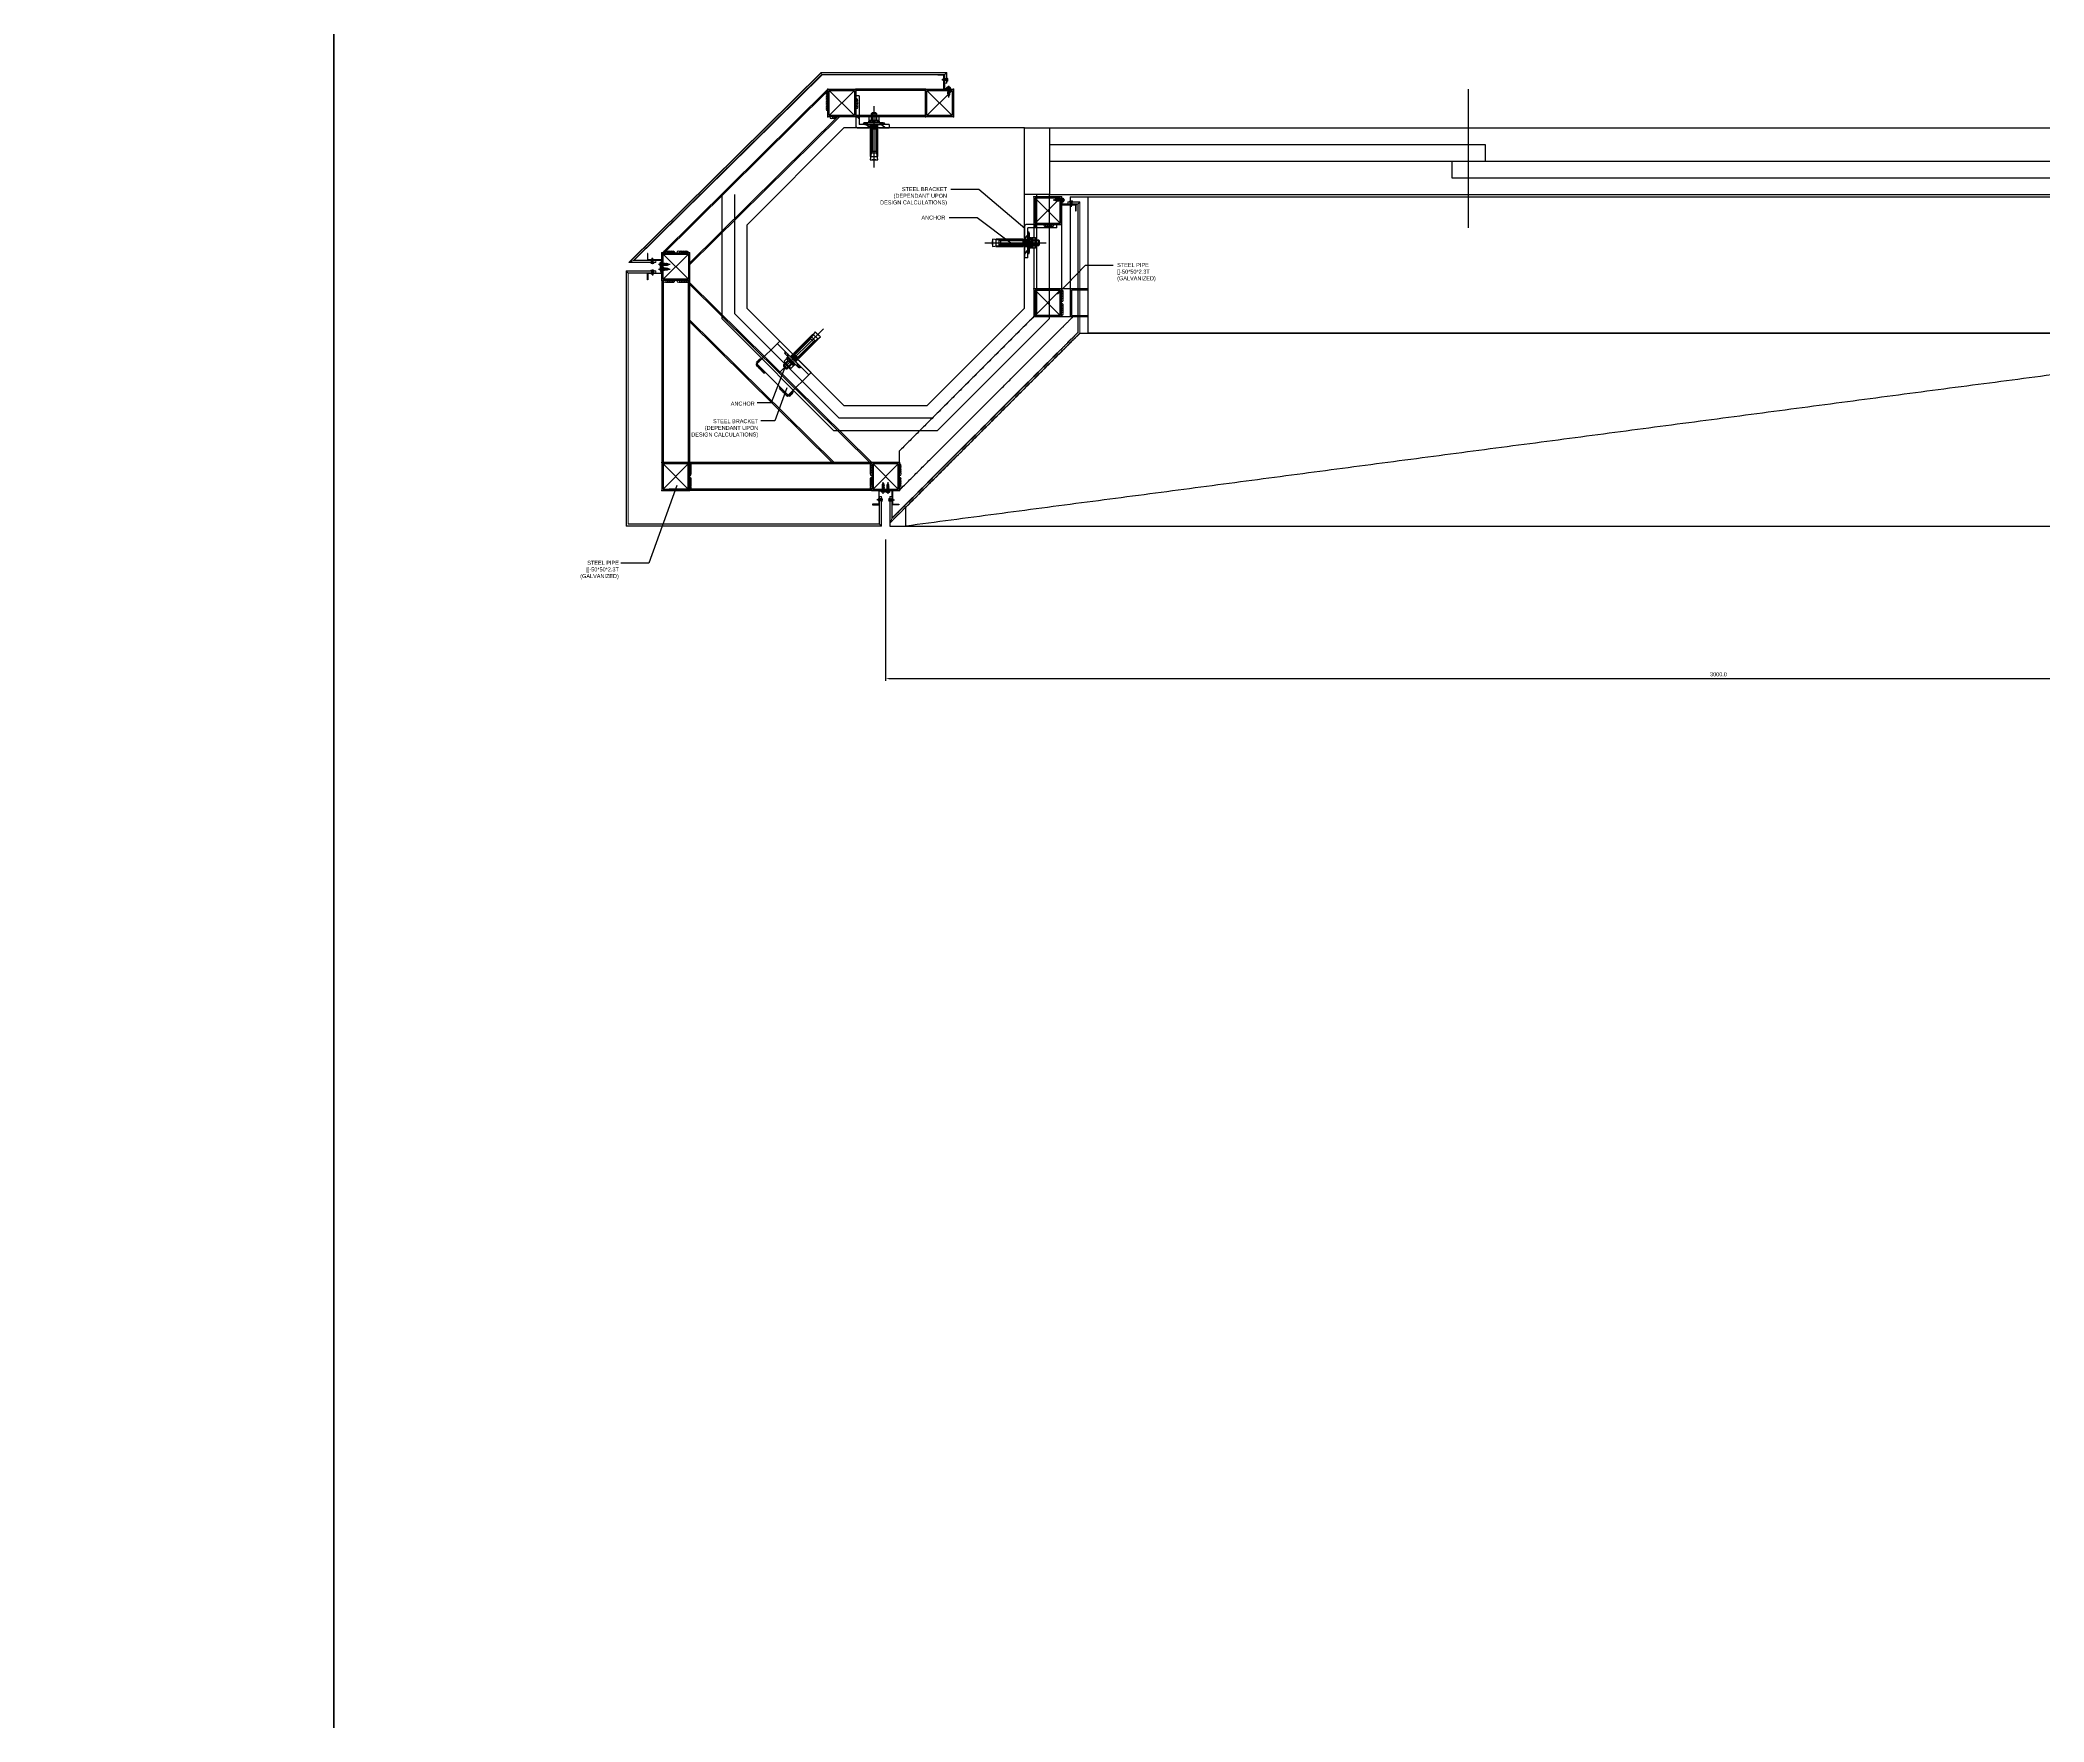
# Model space of a CAD drawing. Header units: millimetres. Extents: x 7297 to 60227, y -7497 to 19324.
# Drawn here: x 31284 to 34893, y 10166 to 13197 of the extents above; entities that cross this region are included whole.
import ezdxf

# ---------------------------------------------------------------- set-up
doc = ezdxf.new("R2010")
doc.units = ezdxf.units.MM
for name, color, linetype in [('Make2D_PANEL', 252, 'Continuous'), ('NS_BRACKET_NUTS', 1, 'Continuous'), ('NS_COL_CYAN', 4, 'Continuous'), ('NS_COL_D-GREY', 8, 'Continuous'), ('NS_COL_GREEN', 3, 'Continuous'), ('NS_COL_L-GREY', 8, 'Continuous'), ('NS_COL_RED', 1, 'Continuous'), ('NS_COL_WHITE', 7, 'Continuous'), ('NS_CON_LINE', 2, 'Continuous'), ('NS_DIM', 1, 'Continuous'), ('NS_FORM', 7, 'Continuous'), ('NS_FRAME', 253, 'Continuous'), ('NS_PIPE_FRAME', 2, 'Continuous'), ('NS_RIVET_SCREW', 1, 'Continuous'), ('NS_TEXT', 2, 'Continuous'), ('NS_WELD', 1, 'Continuous')]:
    doc.layers.add(name, color=color, linetype=linetype)
doc.layers.add('Make2D_PIPE', color=7, linetype='Continuous', true_color=0xbf3f3f)
doc.layers.add('NS_AL_PANEL', color=32, linetype='Continuous', lineweight=9)
doc.styles.add('A1-TEXT', font='')
doc.styles.add('Expo M', font='Expo M.ttf')
doc.styles.get('A1-TEXT').set_extended_font_data('Gulim')
doc.dimstyles.new('N-SPACE', dxfattribs={"dimscale": 4, "dimtxt": 1.8, "dimasz": 1.5, "dimexe": 1, "dimexo": 1, "dimgap": 1, "dimtad": 1, "dimtoh": 1, "dimdec": 1, "dimzin": 1, "dimdsep": 46, "dimtxsty": 'Expo M', "dimcen": 2, "dimclrd": 1, "dimclre": 1, "dimclrt": 2, "dimadec": 1, "dimazin": 0, "dimtfac": 1, "dimtdec": 1, "dimtix": 1, "dimtmove": 1, "dimatfit": 3, "dimfxl": 1, "dimtolj": 1, "dimtzin": 1, "dimarcsym": 0})

# ---------------------------------------------------------------- blocks, each defined once
blk = doc.blocks.new('AW-1')
for p, q in [((800, -60), (800, 190)), ((45, 120), (2455, 120)), ((45, 60), (2455, 60)), ((45, 0), (2455, 0))]:
    blk.add_line(p, q)
for points in [[(0, 0), (0, 120), (45, 120), (45, 0)], [(2455, 120), (2455, 0), (2500, 0), (2500, 120)]]:
    blk.add_lwpolyline(points, close=True)
for points in [[(45, 90), (830, 90), (830, 60)], [(770, 60), (770, 30), (2455, 30)]]:
    blk.add_lwpolyline(points)
blk = doc.blocks.new('A$C1DE33167')
for p, q in [((-22.7, 22.6), (-20.4, 24.9)), ((-22.7, 21.2), (-20.4, 23.5)), ((-20.4, -13.9), (25, 31.5)), ((-20.4, 31.5), (25, -13.9)), ((-12.3, 31.5), (-10, 33.8)), ((-10.9, 31.5), (-8.6, 33.8)), ((15.9, 31.5), (18.2, 33.8)), ((17.3, 31.5), (19.6, 33.8)), ((25, 23.5), (27.3, 25.8)), ((25, 22.1), (27.3, 24.4)), ((-22.7, -8.6), (-20.4, -6.3)), ((-22.7, -10), (-20.4, -7.7)), ((-13.2, -16.2), (-10.9, -13.9)), ((-11.8, -16.2), (-9.5, -13.9)), ((15, -16.2), (17.3, -13.9)), ((16.4, -16.2), (18.7, -13.9)), ((25, -7.7), (27.3, -5.4)), ((25, -9.1), (27.3, -6.8))]:
    blk.add_line(p, q)
blk.add_lwpolyline([(26.3, -16.2), (-21.7, -16.2, -0.414214), (-22.7, -15.2), (-22.7, 32.8, -0.414214), (-21.7, 33.8), (26.3, 33.8, -0.414214), (27.3, 32.8), (27.3, -15.2, -0.414214)], format="xyb", close=True)
blk.add_lwpolyline([(25, -13.9), (-20.4, -13.9), (-20.4, 31.5), (25, 31.5)], close=True)
for p in [(-22.7, 33.8), (27.3, 33.8), (-22.7, -16.2), (27.3, -16.2)]:
    blk.add_point(p)
blk = doc.blocks.new('PH-4X14')
at = {"ltscale": 0.3}
blk.add_line((-4.9, 0), (16, 0), dxfattribs=at)
for p, q in [((0, 3.5), (-1, 3.5)), ((0, -3.5), (0, 3.5)), ((0, 1.5), (1, 1.5)), ((0.9, -0.1), (1.2, 2)), ((0.9, -0.1), (1, 1.5)), ((1.2, 2), (1, 1.5)), ((1, -0.1), (1.3, 1.9)), ((1, -0.1), (1.5, 1.5)), ((1.3, 2), (1.5, 1.5)), ((1.5, 1.5), (2.2, 1.5)), ((1.6, -1.5), (2.2, 1.5)), ((1.8, -2), (2.4, 2)), ((1.9, -2), (2.5, 1.9)), ((2.1, -1.5), (2.7, 1.5)), ((2.4, 2), (2.2, 1.5)), ((2.5, 2), (2.7, 1.5)), ((2.7, 1.5), (3.4, 1.5)), ((2.8, -1.5), (3.4, 1.5)), ((3, -2), (3.7, 2)), ((3.1, -2), (3.8, 1.9)), ((3.3, -1.5), (3.9, 1.5)), ((3.6, 2), (3.4, 1.5)), ((3.7, 2), (3.9, 1.5)), ((3.9, 1.5), (4.7, 1.5)), ((4, -1.5), (4.7, 1.5)), ((4.2, -2), (4.9, 2)), ((4.3, -2), (5, 1.9)), ((4.5, -1.5), (5.2, 1.5)), ((4.9, 2), (4.7, 1.5)), ((5, 2), (5.2, 1.5)), ((5.2, 1.5), (5.9, 1.5)), ((5.3, -1.5), (5.9, 1.5)), ((5.5, -2), (6.1, 2)), ((5.6, -2), (6.2, 1.9)), ((5.8, -1.5), (6.4, 1.5)), ((6.1, 2), (5.9, 1.5)), ((6.2, 2), (6.4, 1.5)), ((6.4, 1.5), (7.1, 1.5)), ((6.5, -1.5), (7.1, 1.5)), ((6.7, -2), (7.4, 2)), ((6.8, -2), (7.5, 1.9)), ((7, -1.5), (7.6, 1.5)), ((7.3, 2), (7.1, 1.5)), ((7.4, 2), (7.6, 1.5)), ((7.6, 1.5), (8.4, 1.5)), ((7.7, -1.5), (8.4, 1.5)), ((7.9, -2), (8.6, 2)), ((8, -2), (8.7, 1.9)), ((8.2, -1.5), (8.9, 1.5)), ((8.6, 2), (8.4, 1.5)), ((8.7, 2), (8.9, 1.5)), ((8.9, 1.5), (9.6, 1.5)), ((9, -1.5), (9.6, 1.5)), ((9.2, -2), (9.8, 2)), ((9.3, -2), (9.9, 1.9)), ((9.5, -1.5), (10.1, 1.5)), ((9.8, 2), (9.6, 1.5)), ((9.9, 2), (10.1, 1.5)), ((10.1, 1.5), (11.3, 1.5)), ((10.2, -1.5), (10.8, 1.5)), ((10.4, -2), (11, 1.5)), ((10.5, -2), (11, 1.3)), ((11, 1.5), (11, 0)), ((11.3, 1.5), (13.6, 0.4)), ((-1, -3.5), (0, -3.5)), ((0, -1.5), (1.6, -1.5)), ((1.8, -2), (1.6, -1.5)), ((1.9, -2), (2.1, -1.5)), ((2.1, -1.5), (2.8, -1.5)), ((3, -2), (2.8, -1.5)), ((3.1, -2), (3.3, -1.5)), ((3.3, -1.5), (4, -1.5)), ((4.2, -2), (4, -1.5)), ((4.3, -2), (4.5, -1.5)), ((4.5, -1.5), (5.3, -1.5)), ((5.5, -2), (5.3, -1.5)), ((5.6, -2), (5.8, -1.5)), ((5.8, -1.5), (6.5, -1.5)), ((6.7, -2), (6.5, -1.5)), ((6.8, -2), (7, -1.5)), ((7, -1.5), (7.7, -1.5)), ((7.9, -2), (7.7, -1.5)), ((8, -2), (8.2, -1.5)), ((8.2, -1.5), (9, -1.5)), ((9.2, -2), (9, -1.5)), ((9.3, -2), (9.5, -1.5)), ((9.5, -1.5), (10.2, -1.5)), ((10.4, -2), (10.2, -1.5)), ((10.5, -2), (10.7, -1.5)), ((10.7, -1.5), (11, 0)), ((10.7, -1.5), (11.3, -1.5)), ((11.3, -1.5), (13.6, -0.4))]:
    blk.add_line(p, q)
blk.add_lwpolyline([(-2.2, 2.5), (-2, 2.3), (-2, 2.1), (-1.9, 1.8), (-2, 1.5), (-2, 1.3), (-2.1, 1), (-2.1, 0.8), (-2.1, 0.7), (-2.1, 0.6), (-2, 0.5), (-1.8, 0.5), (-1.6, 0.5), (-1.4, 0.5), (-1.2, 0.5), (-1, 0.5), (-0.8, 0.5), (-0.7, 0.4), (-0.6, 0.3), (-0.6, 0.1), (-0.5, 0), (-0.6, -0.1), (-0.6, -0.3), (-0.7, -0.4), (-0.8, -0.5), (-1, -0.5), (-1.2, -0.5), (-1.4, -0.5), (-1.6, -0.5), (-1.8, -0.5), (-2, -0.5), (-2.1, -0.6), (-2.1, -0.7), (-2.1, -0.8), (-2.1, -1), (-2, -1.3), (-2, -1.5), (-1.9, -1.8), (-2, -2.1), (-2, -2.3), (-2.2, -2.5)])
for centre, radius, start, end in [((6.8, 0), 9.36, 164.205, 195.795), ((-1, 2.2), 1.3, 90.0233, 164.4114), ((1.2, 1.9), 0.0925, 60.0753, 130.1339), ((2.5, 1.9), 0.0925, 60.0753, 130.1339), ((3.7, 1.9), 0.0925, 60.0753, 130.1339), ((4.9, 1.9), 0.0925, 60.0753, 130.1339), ((6.2, 1.9), 0.0925, 60.0753, 130.1339), ((7.4, 1.9), 0.0925, 60.0753, 130.1339), ((8.6, 1.9), 0.0925, 60.0753, 130.1339), ((9.8, 1.9), 0.0925, 60.0753, 130.1339), ((13.4, 0), 0.46, 305.1627, 54.8373), ((-1, -2.2), 1.3, 195.5886, 269.9767), ((0.9, 0), 0.0602, 200.6851, 319.2729), ((1.8, -1.9), 0.0925, 240.0753, 310.1339), ((3.1, -1.9), 0.0925, 240.0753, 310.1339), ((4.3, -1.9), 0.0925, 240.0753, 310.1339), ((5.5, -1.9), 0.0925, 240.0753, 310.1339), ((6.8, -1.9), 0.0925, 240.0753, 310.1339), ((8, -1.9), 0.0925, 240.0753, 310.1339), ((9.2, -1.9), 0.0925, 240.0753, 310.1339), ((10.5, -1.9), 0.0925, 240.0753, 310.1339)]:
    blk.add_arc(centre, radius, start, end)
blk = doc.blocks.new('A$C1212666C')
for p, q in [((-2.4, -1.5), (-3.2, -2.7)), ((-2.4, -1.5), (-3.2, -2.7)), ((3.2, -2.7), (-3.2, -2.7)), ((2.4, -1.5), (-2.4, -1.5)), ((2.4, -1.5), (-2.4, -1.5)), ((-2.4, -7.7), (2.4, -7.7)), ((-1.6, -2.7), (-1.6, -7.7)), ((-1.6, -2.7), (-1.6, -7.7)), ((0, -0.5), (0, -11.3)), ((1.6, -2.7), (1.6, -7.7)), ((1.6, -2.7), (1.6, -7.7)), ((3.2, -2.7), (2.4, -1.5)), ((3.2, -2.7), (2.4, -1.5))]:
    blk.add_line(p, q)
for centre, radius, start, end in [((0, -6.7), 2.6, 202.6199, 337.3801), ((0, -6.7), 2.6, 202.6199, 337.3801), ((0, -1.5), 0.4, 0, 180)]:
    blk.add_arc(centre, radius, start, end)
blk = doc.blocks.new('SPRING')
for p, q in [((0.7, -1.5), (1.8, 6.2)), ((1.8, 6.2), (4.1, 6.2)), ((3, -1.8), (4.1, 6.2)), ((3, -1.8), (3.8, 1.6)), ((3.8, 1.6), (4.1, -4.4)), ((4.1, 6.2), (4.1, -4.4)), ((0.7, -1.5), (3, -1.8)), ((0.7, -3), (5.2, -3)), ((1.8, -12.2), (1.8, -1.6)), ((1.8, -1.6), (2.1, -7.6)), ((2.9, -4.2), (1.8, -12.2)), ((4.1, -12.2), (1.8, -12.2)), ((2.1, -7.6), (2.9, -4.2)), ((5.2, -4.5), (2.9, -4.2)), ((5.2, -4.5), (4.1, -12.2))]:
    blk.add_line(p, q)
blk = doc.blocks.new('A$C14391499')
for p, q in [((132.8, 24), (0, 24)), ((16.4, 30), (14.4, 28)), ((14.4, 28), (30.5, 28)), ((14.4, 28), (14.4, 20)), ((14.4, 20), (30.5, 20)), ((14.4, 20), (16.4, 18)), ((16.4, 30), (16.4, 18)), ((30.5, 30), (16.4, 30)), ((16.4, 18), (30.5, 18)), ((23.6, 34.9), (22.5, 33)), ((22.5, 33), (22.5, 15)), ((22.5, 15), (23.6, 13)), ((30.5, 34.9), (23.6, 34.9)), ((23.6, 29.5), (30.5, 29.5)), ((23.6, 18.5), (30.5, 18.5)), ((23.6, 13), (30.5, 13)), ((30.5, 13), (30.5, 34.9)), ((40, 41.3), (36, 37.3)), ((40, 39.9), (36, 35.8)), ((40, 11.5), (36, 7.5)), ((40, 10.1), (36, 6.1)), ((47, 32), (40, 32)), ((102, 30), (40, 30)), ((40, 28), (98.3, 28)), ((40, 20), (98.3, 20)), ((40, 18), (102, 18)), ((47, 16), (40, 16)), ((41.8, 32), (41.8, 16)), ((43.5, 32), (43.5, 16)), ((45.3, 32), (45.3, 16)), ((98.3, 30), (98.3, 18)), ((98.3, 28), (101.8, 30)), ((98.3, 20), (101.8, 18)), ((116, 28), (116, 20))]:
    blk.add_line(p, q)
for points in [[(40, 4), (40, 44), (36, 44), (36, 4)], [(49.7, 16), (108.8, 16), (108.8, 32), (49.7, 32)], [(102, 18), (116, 16), (116, 32), (102, 30)]]:
    blk.add_lwpolyline(points, close=True)
for centre, radius, start, end in [((40, 44), 4, 90, 180), ((40, 44), 3, 90, 180), ((40, 44), 2, 90, 180), ((27.9, 32.9), 5.47, 186.7045, 218.0791), ((36.4, 24), 13.9, 156.8008, 203.1992), ((27.9, 15.1), 5.47, 141.9209, 173.2955), ((40, 4), 4, 180, 270), ((40, 4), 3, 180, 270), ((40, 4), 2, 180, 270)]:
    blk.add_arc(centre, radius, start, end)
at = {"xscale": 1.248000000006869, "yscale": 1.248000000006869, "zscale": 1.248000000006869}
blk.add_blockref('SPRING', (29.6, 27.7), dxfattribs=at)
blk = doc.blocks.new('A-BB')
for p, q in [((1031068.6, -112791.4, 0), (1031068.6, -112845.4, 0)), ((1031068.6, -112791.4, 0), (1031074.6, -112791.4, 0)), ((1031074.6, -112797.5, 0), (1031068.6, -112804.3, 0)), ((1031074.6, -112798.9, 0), (1031068.6, -112805.7, 0)), ((1031074.6, -112847.4, 0), (1031074.6, -112791.4, 0)), ((1031016.6, -112845.4, 0), (1031068.6, -112845.4, 0)), ((1031016.6, -112845.4, 0), (1031016.6, -112851.4, 0)), ((1031016.6, -112851.4, 0), (1031070.6, -112851.4, 0)), ((1031056.9, -112845.4, 0), (1031051.6, -112851.4, 0)), ((1031058.2, -112845.4, 0), (1031052.9, -112851.4, 0)), ((1031074.6, -112824.7, 0), (1031068.6, -112831.5, 0)), ((1031074.6, -112826.1, 0), (1031068.6, -112832.9, 0))]:
    blk.add_line(p, q)
for centre, radius, start, end in [((1031023.9, -112849.9, 0.1), 2.01, 314.1552, 225.8448), ((1031025.9, -112850.1, 0.1), 2.53, 330.3674, 123.5824), ((1031028.7, -112850.1, 0.1), 2.53, 330.3674, 123.5824), ((1031031.5, -112850.1, 0.1), 2.53, 330.3674, 123.5824), ((1031034.3, -112850.1, 0.1), 2.53, 330.3674, 123.5824), ((1031037.1, -112850.1, 0.1), 2.53, 330.3674, 123.5824), ((1031070.6, -112847.4, 0), 4, 270, 0)]:
    blk.add_arc(centre, radius, start, end)
at = {"xscale": 0.8333333333333334, "yscale": 0.8333333333333334, "zscale": 0.8333333333333334}
blk.add_blockref('A$C14391499', (1031035.3, -112838.4, 0), dxfattribs=at)
blk = doc.blocks.new('B-BB')
for p, q in [((1031016.6, -112731.8, 0), (1031016.6, -112651.8, 0)), ((1031074.6, -112651.8, 0), (1031016.6, -112651.8, 0)), ((1031068.6, -112651.8, 0), (1031068.6, -112731.8, 0)), ((1031074.6, -112651.8, 0), (1031074.6, -112731.8, 0)), ((1031074.6, -112731.8, 0), (1031016.6, -112731.8, 0))]:
    blk.add_line(p, q)
for centre, radius, start, end in [((1031015.7, -112654.4, 0.1), 1.9, 146.4176, 299.6326), ((1031015.7, -112656.5, 0.1), 1.9, 146.4176, 299.6326), ((1031015.7, -112658.6, 0.1), 1.9, 146.4176, 299.6326), ((1031015.7, -112660.7, 0.1), 1.9, 146.4176, 299.6326), ((1031015.7, -112662.8, 0.1), 1.9, 146.4176, 299.6326), ((1031015.7, -112664.9, 0.1), 1.9, 146.4176, 299.6326), ((1031015.7, -112667, 0.1), 1.9, 146.4176, 299.6326), ((1031015.7, -112669.1, 0.1), 1.9, 146.4176, 299.6326), ((1031015.7, -112671.2, 0.1), 1.9, 146.4176, 299.6326), ((1031015.6, -112652.9, 0.1), 1.51, 44.1552, 315.8448), ((1031018.3, -112650.9, 0), 1.9, 56.4176, 209.6326), ((1031020.4, -112650.9, 0), 1.9, 56.4176, 209.6326), ((1031022.5, -112650.9, 0), 1.9, 56.4176, 209.6326), ((1031024.6, -112650.9, 0), 1.9, 56.4176, 209.6326), ((1031026.1, -112650.8, 0), 1.51, 314.1552, 225.8448), ((1031015.7, -112712.5, 0.1), 1.9, 60.3674, 213.5824), ((1031015.7, -112714.6, 0.1), 1.9, 60.3674, 213.5824), ((1031015.7, -112716.7, 0.1), 1.9, 60.3674, 213.5824), ((1031015.7, -112718.8, 0.1), 1.9, 60.3674, 213.5824), ((1031015.7, -112720.9, 0.1), 1.9, 60.3674, 213.5824), ((1031015.7, -112723, 0.1), 1.9, 60.3674, 213.5824), ((1031015.7, -112725.1, 0.1), 1.9, 60.3674, 213.5824), ((1031015.7, -112727.2, 0.1), 1.9, 60.3674, 213.5824), ((1031015.7, -112729.3, 0.1), 1.9, 60.3674, 213.5824), ((1031015.6, -112730.8, 0.1), 1.51, 44.1552, 315.8448), ((1031018.3, -112732.8, 0), 1.9, 150.3674, 303.5824), ((1031020.4, -112732.8, 0), 1.9, 150.3674, 303.5824), ((1031022.5, -112732.8, 0), 1.9, 150.3674, 303.5824), ((1031024.6, -112732.8, 0), 1.9, 150.3674, 303.5824), ((1031026.1, -112732.9, 0), 1.51, 134.1552, 45.8448)]:
    blk.add_arc(centre, radius, start, end)
at = {"xscale": 0.8333333333333334, "yscale": 0.8333333333333334, "zscale": 0.8333333333333334}
blk.add_blockref('A$C14391499', (1031035.3, -112711.8, 0), dxfattribs=at)
blk = doc.blocks.new('*D706')
at = {"layer": 'NS_DIM', "color": 1, "lineweight": -2, "transparency": 16777216}
for p, q in [((35807.2, 12314.3), (35807.2, 12042)), ((32807.2, 12296.4), (32807.2, 12042)), ((32813.2, 12046), (35801.2, 12046))]:
    blk.add_line(p, q, dxfattribs=at)
at = {"layer": 'NS_DIM', "color": 1, "transparency": 16777216}
for points in [[(32813.2, 12047), (32813.2, 12045), (32807.2, 12046)], [(35801.2, 12047), (35801.2, 12045), (35807.2, 12046)]]:
    blk.add_solid(points, dxfattribs=at)
at = {"layer": 'NS_DIM', "color": 2, "transparency": 16777216, "insert": (34307.2, 12053.8), "char_height": 7.2, "attachment_point": 5, "style": 'Expo M'}
blk.add_mtext('\\A1;3000.0', dxfattribs=at)

msp = doc.modelspace()

# ---------------------------------------------------------------- hatches: boundary and pattern name
at = {"layer": 'NS_COL_RED'}
h = msp.add_hatch(dxfattribs=at)
h.set_pattern_fill('DOTS', color=256, scale=0.2, angle=270.72777, style=0)
h.set_pattern_definition([(270.727771, (36424.7385, 12413.62918), (0.319490776, -0.154704417), [0, -0.3175])])
edge = h.paths.add_edge_path()
edge.add_line((32913.24, 13132.41), (32913.24, 13134.29))
edge.add_line((32913.24, 13134.29), (32911.24, 13134.29))
edge.add_arc((32913.03, 13134.2), 1.8, 177.22833, 276.57151)
h = msp.add_hatch(dxfattribs=at)
h.set_pattern_fill('DOTS', color=256, scale=0.2, angle=360.72777, style=0)
h.set_pattern_definition([(0.727771, (36185.0327, 16412.48524), (0.154704417, 0.319490776), [0, -0.3175])])
edge = h.paths.add_edge_path()
edge.add_line((33148.23, 12900.99), (33150.1, 12900.99))
edge.add_line((33150.1, 12900.99), (33150.1, 12898.99))
edge.add_arc((33150.02, 12900.78), 1.8, 173.42849, 272.77167, ccw=False)

# ---------------------------------------------------------------- linework, layer by layer
at = {"layer": 'Make2D_PANEL'}
for points, degree in [([(33172.24, 12668.29), (33172.24, 12791.29), (33172.24, 12914.29)], 2), ([(33172.24, 12914.29), (34307.24, 12914.29), (35442.24, 12914.29)], 2), ([(33172.24, 12914.29), (34307.24, 12914.29), (35442.24, 12914.29)], 2), ([(33157.24, 12668.29), (33165.67, 12668.29), (33174.1, 12668.29)], 2), ([(33157.24, 12668.29), (33165.67, 12668.29), (33174.1, 12668.29)], 2), ([(33157.24, 12668.29), (33164.74, 12668.29), (33172.24, 12668.29)], 2), ([(33157.24, 12668.29), (33164.74, 12668.29), (33172.24, 12668.29)], 2), ([(35442.24, 12668.29), (34307.24, 12668.29), (33172.24, 12668.29)], 2), ([(33174.1, 12668.29), (34308.17, 12668.29), (35442.24, 12668.29)], 2), ([(35459.26, 12666.27), (34151.33, 12493.52), (32843.41, 12320.78)], 2), ([(32843.41, 12320.78), (32843.41, 12337.62), (32843.41, 12354.46)], 2), ([(32843.41, 12320.78), (32843.41, 12337.62), (32843.41, 12354.46)], 2), ([(32814.74, 12325.79), (32814.74, 12324.12), (32814.74, 12322.45), (32814.74, 12320.78)], 3), ([(32814.74, 12325.79), (32814.74, 12324.12), (32814.74, 12322.45), (32814.74, 12320.78)], 3), ([(32814.74, 12320.78), (32829.07, 12320.78), (32843.41, 12320.78)], 2), ([(32814.74, 12320.78), (32829.07, 12320.78), (32843.41, 12320.78)], 2), ([(32843.41, 12320.78), (34321.57, 12320.78), (35799.74, 12320.78)], 2), ([(32843.41, 12320.78), (34321.57, 12320.78), (35799.74, 12320.78)], 2)]:
    msp.add_open_spline(points, degree=degree, dxfattribs=at)
at = {"layer": 'Make2D_PIPE'}
for points in [[(33074.1, 12914.29), (33074.1, 12881.09), (33074.1, 12847.89), (33074.1, 12814.69), (33074.1, 12781.49), (33074.1, 12748.29)], [(33124.1, 12914.29), (33124.1, 12881.09), (33124.1, 12847.89), (33124.1, 12814.69), (33124.1, 12781.49), (33124.1, 12748.29)]]:
    msp.add_lwpolyline(points, dxfattribs=at)
for points in [[(33139.74, 12914.29), (33155.99, 12914.29), (33172.24, 12914.29)], [(33139.74, 12914.29), (33155.99, 12914.29), (33172.24, 12914.29)], [(33139.74, 12914.29), (33139.74, 12831.29), (33139.74, 12748.29)], [(33139.74, 12914.29), (33139.74, 12831.29), (33139.74, 12748.29)], [(33074.1, 12748.29), (33074.1, 12723.29), (33074.1, 12698.29)], [(33074.1, 12748.29), (33074.1, 12723.29), (33074.1, 12698.29)], [(33124.1, 12748.29), (33099.1, 12748.29), (33074.1, 12748.29)], [(33124.1, 12748.29), (33099.1, 12748.29), (33074.1, 12748.29)], [(33076.4, 12745.99), (33099.1, 12745.99), (33121.8, 12745.99)], [(33076.4, 12745.99), (33099.1, 12745.99), (33121.8, 12745.99)], [(33076.4, 12700.59), (33076.4, 12723.29), (33076.4, 12745.99)], [(33076.4, 12700.59), (33076.4, 12723.29), (33076.4, 12745.99)], [(33121.8, 12745.99), (33121.8, 12723.29), (33121.8, 12700.59)], [(33121.8, 12745.99), (33121.8, 12723.29), (33121.8, 12700.59)], [(33124.1, 12698.29), (33124.1, 12723.29), (33124.1, 12748.29)], [(33139.74, 12748.29), (33131.92, 12748.29), (33124.1, 12748.29)], [(33139.74, 12748.29), (33131.92, 12748.29), (33124.1, 12748.29)], [(33139.74, 12748.29), (33131.92, 12748.29), (33124.1, 12748.29)], [(33139.74, 12748.29), (33131.92, 12748.29), (33124.1, 12748.29)], [(33172.24, 12748.29), (33155.99, 12748.29), (33139.74, 12748.29)], [(33139.74, 12748.29), (33139.74, 12723.29), (33139.74, 12698.29)], [(33172.24, 12745.99), (33157.14, 12745.99), (33142.04, 12745.99)], [(33142.04, 12745.99), (33142.04, 12723.29), (33142.04, 12700.59)], [(33074.1, 12698.29), (32953.17, 12577.35), (32832.24, 12456.42)], [(33074.1, 12698.29), (32953.17, 12577.35), (32832.24, 12456.42)], [(32832.24, 12385.71), (32978.17, 12531.64), (33124.1, 12677.58)], [(32832.24, 12385.71), (32978.17, 12531.64), (33124.1, 12677.58)], [(33074.1, 12698.29), (33099.1, 12698.29), (33124.1, 12698.29)], [(33121.8, 12700.59), (33099.1, 12700.59), (33076.4, 12700.59)], [(33121.8, 12700.59), (33099.1, 12700.59), (33076.4, 12700.59)], [(33124.1, 12677.58), (33134.46, 12687.93), (33144.81, 12698.29)], [(33124.1, 12698.29), (33131.92, 12698.29), (33139.74, 12698.29)], [(33124.1, 12677.57), (33134.46, 12687.93), (33144.81, 12698.29)], [(33124.1, 12698.29), (33131.92, 12698.29), (33139.74, 12698.29)], [(33139.74, 12698.29), (33155.99, 12698.29), (33172.24, 12698.29)], [(33142.04, 12700.59), (33157.14, 12700.59), (33172.23, 12700.59)], [(32832.24, 12435.13), (32832.24, 12445.78), (32832.24, 12456.42)], [(32832.24, 12435.13), (32832.24, 12445.78), (32832.24, 12456.42)]]:
    msp.add_open_spline(points, degree=2, dxfattribs=at)
at = {"layer": 'NS_AL_PANEL'}
for p, q in [((32344.82, 12795.79), (32690.97, 13138.29)), ((32346.04, 12796.29), (32691.18, 13137.79)), ((32917.24, 13138.29), (32690.97, 13138.29)), ((32692.62, 13134.29), (32691.18, 13137.79)), ((32916.74, 13137.79), (32691.18, 13137.79)), ((32913.24, 13134.29), (32916.74, 13137.79)), ((32916.74, 13137.79), (32916.74, 13119.29)), ((32917.24, 13138.29), (32917.24, 13119.29)), ((32353.33, 12799.29), (32692.41, 13134.79)), ((32354.55, 12799.79), (32692.62, 13134.29)), ((32913.74, 13134.79), (32692.41, 13134.79)), ((32906.24, 13134.29), (32692.62, 13134.29)), ((32913.24, 13119.29), (32913.24, 13134.29)), ((32913.24, 13119.29), (32917.24, 13119.29)), ((32913.74, 13134.79), (32913.74, 13119.29)), ((33157.24, 12904.99), (33135.1, 12904.99)), ((33135.1, 12900.99), (33135.1, 12904.99)), ((33156.74, 12904.49), (33135.1, 12904.49)), ((33153.74, 12901.49), (33135.1, 12901.49)), ((33135.1, 12900.99), (33150.1, 12900.99)), ((33153.24, 12900.99), (33135.1, 12900.99)), ((33153.24, 12900.99), (33156.74, 12904.49)), ((32393.16, 12780.79), (32339.75, 12780.79)), ((32393.16, 12780.29), (32340.25, 12780.29)), ((32343.75, 12776.79), (32340.25, 12780.29)), ((32393.16, 12776.79), (32343.75, 12776.79)), ((32393.16, 12795.79), (32344.82, 12795.79)), ((32354.55, 12799.79), (32346.04, 12796.29)), ((32393.16, 12796.29), (32346.04, 12796.29)), ((32393.16, 12799.29), (32353.33, 12799.29)), ((32393.16, 12799.79), (32354.55, 12799.79)), ((32393.16, 12799.79), (32393.16, 12795.79)), ((32393.16, 12776.79), (32393.16, 12780.79)), ((32795.74, 12374.21), (32795.74, 12324.78)), ((32795.74, 12374.21), (32799.74, 12374.21)), ((32795.74, 12374.13), (32795.74, 12335.52)), ((32795.74, 12374.13), (32799.74, 12374.13)), ((32796.24, 12374.21), (32796.24, 12324.28)), ((32796.24, 12374.13), (32796.24, 12334.3)), ((32799.24, 12374.21), (32799.24, 12321.28)), ((32799.24, 12374.13), (32799.24, 12327)), ((32799.74, 12374.21), (32799.74, 12320.78)), ((32799.74, 12374.13), (32799.74, 12325.79)), ((32814.74, 12374.13), (32814.74, 12325.79)), ((32818.74, 12374.13), (32814.74, 12374.13)), ((32815.24, 12374.13), (32815.24, 12326.99)), ((32818.24, 12374.13), (32818.24, 12334.24)), ((32818.74, 12374.13), (32818.74, 12335.44)), ((32795.74, 12324.78), (32799.24, 12321.28)), ((32818.74, 12335.44), (32815.24, 12326.99))]:
    msp.add_line(p, q, dxfattribs=at)
for points in [[(33153.24, 12900.99), (33153.24, 12879.28), (33153.24, 12844.27), (33153.24, 12809.26), (33153.24, 12774.26), (33153.24, 12739.25), (33153.24, 12704.24), (33153.24, 12669.94)], [(33156.74, 12904.49), (33156.74, 12871.2), (33156.74, 12837.42), (33156.74, 12803.63), (33156.74, 12769.85), (33156.74, 12736.06), (33156.74, 12702.28), (33156.74, 12668.49)], [(32339.75, 12780.79), (32339.75, 12320.78)], [(32340.25, 12780.29), (32340.25, 12321.28)], [(32343.25, 12324.28), (32343.25, 12777.29)], [(32393.16, 12777.29), (32343.25, 12777.29)], [(32343.75, 12324.78), (32343.75, 12776.79)], [(33153.24, 12669.94), (33152.33, 12669.03), (33151.41, 12668.12), (33150.5, 12667.2), (33149.59, 12666.29), (33148.67, 12665.38), (33147.76, 12664.46), (33146.85, 12663.55), (33145.93, 12662.64), (33145.02, 12661.72), (33144.11, 12660.81), (33143.19, 12659.9), (33142.28, 12658.98), (33141.37, 12658.07), (33140.45, 12657.16), (33139.54, 12656.24), (33138.63, 12655.33), (33137.71, 12654.42), (33136.8, 12653.5), (33135.89, 12652.59), (33134.97, 12651.68), (33134.06, 12650.76), (33133.15, 12649.85), (33132.23, 12648.94), (33131.32, 12648.02), (33130.41, 12647.11), (33129.49, 12646.2), (33128.58, 12645.28), (33127.67, 12644.37), (33126.75, 12643.46), (33125.84, 12642.54), (33124.93, 12641.63), (33124.01, 12640.72), (33123.1, 12639.8), (33122.19, 12638.89), (33121.27, 12637.98)], [(32799.74, 12320.78), (32339.75, 12320.78)], [(32799.24, 12321.28), (32340.25, 12321.28)], [(32343.25, 12324.28), (32796.24, 12324.28)], [(32343.75, 12324.78), (32795.74, 12324.78)]]:
    msp.add_lwpolyline(points, dxfattribs=at)
for points, knots in [([(33153.74, 12901.49), (33153.74, 12824.57), (33153.74, 12747.66), (33153.74, 12670.41), (33153.74, 12670.07), (33153.74, 12669.74)], [-233.2, -233.2, -233.2, -233.2, -2.46, -2.46, -1.4497475, -1.4497475, -1.4497475, -1.4497475]), ([(33153.74, 12669.74), (33146.94, 12662.94), (33140.15, 12656.14), (33130.62, 12646.62), (33127.89, 12643.89), (33124.34, 12640.33), (33123.51, 12639.51), (33122.49, 12638.49), (33122.29, 12638.29), (33122.06, 12638.05), (33122.02, 12638.02), (33121.95, 12637.95), (33121.92, 12637.91), (33121.82, 12637.81), (33121.75, 12637.74), (33121.67, 12637.67), (33121.66, 12637.65), (33121.64, 12637.64), (33121.63, 12637.63), (33121.63, 12637.62)], [1.4497475, 1.4497475, 1.4497475, 1.4497475, 30.286941, 30.286941, 41.8671816, 41.8671816, 45.3569824, 45.3569824, 46.2083628, 46.2083628, 46.3540187, 46.3540187, 46.5019466, 46.5019466, 46.7867713, 46.7867713, 46.8362721, 46.8362721, 46.8623035, 46.8623035, 46.8623035, 46.8623035]), ([(33156.74, 12668.49), (33145.85, 12657.61), (33134.97, 12646.72), (33123.99, 12635.74), (33123.9, 12635.66), (33123.79, 12635.54), (33123.77, 12635.52), (33123.75, 12635.5)], [0.2071068, 0.2071068, 0.2071068, 0.2071068, 46.3936805, 46.3936805, 46.773051, 46.773051, 46.8623035, 46.8623035, 46.8623035, 46.8623035]), ([(33121.27, 12637.98), (33028.65, 12545.35), (32936.02, 12452.72), (32842.45, 12359.16), (32841.52, 12358.22), (32840.58, 12357.28)], [46.8623035, 46.8623035, 46.8623035, 46.8623035, 439.8523129, 439.8523129, 443.821909, 443.821909, 443.821909, 443.821909]), ([(33121.63, 12637.62), (33029, 12545), (32936.37, 12452.37), (32842.81, 12358.8), (32841.87, 12357.87), (32840.93, 12356.93)], [46.8623035, 46.8623035, 46.8623035, 46.8623035, 439.8523129, 439.8523129, 443.821909, 443.821909, 443.821909, 443.821909]), ([(33123.75, 12635.5), (33031.12, 12542.87), (32938.49, 12450.25), (32844.93, 12356.68), (32843.99, 12355.75), (32843.06, 12354.81)], [46.8623035, 46.8623035, 46.8623035, 46.8623035, 439.8523129, 439.8523129, 443.821909, 443.821909, 443.821909, 443.821909])]:
    msp.add_open_spline(points, degree=3, knots=knots, dxfattribs=at)
for points, degree in [([(33157.24, 12904.99), (33157.24, 12786.64), (33157.24, 12668.29)], 2), ([(33157.24, 12668.29), (33140.67, 12651.72), (33124.1, 12635.15)], 2), ([(33157.24, 12668.29), (33140.67, 12651.72), (33124.1, 12635.15)], 2), ([(33124.1, 12635.15), (32983.76, 12494.8), (32843.41, 12354.46)], 2), ([(32843.41, 12354.46), (32829.07, 12340.12), (32814.74, 12325.79)], 2), ([(32843.41, 12354.46), (32829.07, 12340.12), (32814.74, 12325.79)], 2), ([(32843.06, 12354.81), (32833.78, 12345.54), (32824.51, 12336.27), (32815.24, 12326.99)], 3), ([(32840.93, 12356.93), (32833.37, 12349.37), (32825.8, 12341.8), (32818.24, 12334.24)], 3), ([(32840.58, 12357.28), (32833.3, 12350), (32826.02, 12342.72), (32818.74, 12335.44)], 3)]:
    msp.add_open_spline(points, degree=degree, dxfattribs=at)
at = {"layer": 'NS_COL_D-GREY'}
msp.add_lwpolyline([(32512.24, 12918.29), (32512.24, 12694.65), (32713.6, 12493.29), (32900.88, 12493.29), (33102.24, 12694.65), (33102.24, 12918.29)], dxfattribs=at)
at = {"layer": 'NS_COL_GREEN'}
for points in [[(32901.24, 13133.29), (32901.24, 13134.29), (32913.24, 13134.29), (32913.24, 13109.29), (32924.24, 13109.29), (32924.24, 13108.29), (32912.24, 13108.29), (32912.24, 13133.29)], [(33149.1, 12888.99), (33150.1, 12888.99), (33150.1, 12900.99), (33125.1, 12900.99), (33125.1, 12911.99), (33124.1, 12911.99), (33124.1, 12899.99), (33149.1, 12899.99)], [(32379.16, 12811.79), (32378.16, 12811.79), (32378.16, 12799.79), (32403.16, 12799.79), (32403.16, 12788.79), (32404.16, 12788.79), (32404.16, 12800.79), (32379.16, 12800.79)], [(32379.16, 12764.79), (32378.16, 12764.79), (32378.16, 12776.79), (32403.16, 12776.79), (32403.16, 12787.79), (32404.16, 12787.79), (32404.16, 12775.79), (32379.16, 12775.79)], [(32783.74, 12360.21), (32783.74, 12359.21), (32795.74, 12359.21), (32795.74, 12384.21), (32806.74, 12384.21), (32806.74, 12385.21), (32794.74, 12385.21), (32794.74, 12360.21)], [(32783.74, 12360.13), (32783.74, 12359.13), (32795.74, 12359.13), (32795.74, 12384.13), (32806.74, 12384.13), (32806.74, 12385.13), (32794.74, 12385.13), (32794.74, 12360.13)], [(32830.74, 12360.13), (32830.74, 12359.13), (32818.74, 12359.13), (32818.74, 12384.13), (32807.74, 12384.13), (32807.74, 12385.13), (32819.74, 12385.13), (32819.74, 12360.13)]]:
    msp.add_lwpolyline(points, close=True, dxfattribs=at)
at = {"layer": 'NS_COL_L-GREY', "ltscale": 0.54}
msp.add_lwpolyline([(32534.74, 12918.29), (32534.74, 12703.97), (32722.92, 12515.79), (32891.56, 12515.79), (33079.74, 12703.97), (33079.74, 12918.29)], dxfattribs=at)
at = {"layer": 'NS_COL_RED'}
for points in [[(32913.24, 13132.41), (32913.24, 13134.29), (32911.24, 13134.29, 0.4628232)], [(33148.23, 12900.99), (33150.1, 12900.99), (33150.1, 12898.99, -0.4628232)]]:
    msp.add_lwpolyline(points, format="xyb", close=True, dxfattribs=at)
at = {"layer": 'NS_COL_WHITE'}
for p, q in [((32913.24, 13134.29), (32913.24, 13119.29)), ((33150.1, 12900.99), (33135.1, 12900.99))]:
    msp.add_line(p, q, dxfattribs=at)
at = {"layer": 'NS_CON_LINE'}
msp.add_lwpolyline([(32732.24, 13038.29), (32557.24, 12863.29), (32557.24, 12713.29), (32732.24, 12538.29), (32882.24, 12538.29), (33057.24, 12713.29), (33057.24, 13038.29), (32732.24, 13038.29)], dxfattribs=at)
at = {"layer": 'NS_FORM'}
for points in [[(19555.55, 19323.52), (31813.65, 19323.52), (31813.65, 2043.6), (19555.55, 2043.6)], [(31813.65, 19323.52), (47721, 19323.52), (47721, 6645.21), (31813.65, 6645.21)]]:
    msp.add_lwpolyline(points, close=True, dxfattribs=at)
at = {"layer": 'NS_FRAME'}
for p, q in [((32879.22, 13105.99), (32753.33, 13105.99)), ((32879.19, 13108.29), (32753.35, 13108.29)), ((32879.22, 13060.59), (32753.33, 13060.59)), ((32879.19, 13058.29), (32753.35, 13058.29)), ((32404.18, 12763.29), (32404.18, 12397.5)), ((32406.48, 12763.31), (32406.48, 12398.66)), ((32451.88, 12763.31), (32451.88, 12398.95)), ((32454.18, 12763.29), (32454.18, 12385.23)), ((32782.24, 12435.23), (32404.18, 12435.23)), ((32782.26, 12432.93), (32417.91, 12432.93)), ((32782.24, 12385.23), (32416.45, 12385.23)), ((32782.26, 12387.53), (32417.61, 12387.53))]:
    msp.add_line(p, q, dxfattribs=at)
for points in [[(32404.16, 12812.3), (32703.31, 13108.29)], [(32404.16, 12809.06), (32703.34, 13105.09)], [(32454.16, 12791.43), (32723.86, 13058.29)], [(32454.16, 12794.67), (32720.59, 13058.29)], [(32782.24, 12435.23), (32454.18, 12759.82)], [(32782.24, 12431.99), (32454.18, 12756.59)], [(32714.42, 12435.23), (32454.18, 12692.72)], [(32711.15, 12435.23), (32454.18, 12689.48)]]:
    msp.add_lwpolyline(points, dxfattribs=at)
at = {"layer": 'NS_WELD'}
for centre, start, end in [((32703.35, 13102.09), 90, 270), ((32703.35, 13099.09), 150, 270), ((32703.35, 13096.09), 150, 270), ((32703.35, 13093.09), 150, 270), ((32703.35, 13090.09), 150, 270), ((32703.35, 13087.09), 150, 270), ((32703.35, 13084.09), 150, 270), ((32703.35, 13081.09), 150, 270), ((32703.35, 13078.09), 150, 270), ((32703.35, 13075.09), 150, 270), ((32703.35, 13072.09), 150, 270), ((32709.55, 13058.29), 180, 0), ((32712.55, 13058.29), 240, 0), ((32715.55, 13058.29), 240, 0), ((32409.46, 12813.29), 0, 180), ((32412.46, 12813.29), 0, 120), ((32415.46, 12813.29), 0, 120), ((32418.46, 12813.29), 0, 120), ((32421.46, 12813.29), 0, 120), ((32424.46, 12813.29), 0, 120), ((32433.96, 12813.29), 0, 180), ((32436.96, 12813.29), 0, 120), ((32439.96, 12813.29), 0, 120), ((32442.96, 12813.29), 0, 120), ((32445.96, 12813.29), 0, 120), ((32448.96, 12813.29), 0, 120), ((32409.46, 12763.29), 180, 0), ((32412.46, 12763.29), 240, 0), ((32415.46, 12763.29), 240, 0), ((32418.46, 12763.29), 240, 0), ((32421.46, 12763.29), 240, 0), ((32424.46, 12763.29), 240, 0), ((32433.96, 12763.29), 180, 0), ((32436.96, 12763.29), 240, 0), ((32439.96, 12763.29), 240, 0), ((32442.96, 12763.29), 240, 0), ((32445.96, 12763.29), 240, 0), ((32448.96, 12763.29), 240, 0), ((33124.1, 12743.08), 330, 90), ((33124.1, 12743.08), 330, 90), ((33124.1, 12740.08), 330, 90), ((33124.1, 12740.08), 330, 90), ((33124.1, 12737.08), 330, 90), ((33124.1, 12737.08), 330, 90), ((33124.1, 12734.08), 330, 90), ((33124.1, 12734.08), 330, 90), ((33124.1, 12731.08), 330, 90), ((33124.1, 12731.08), 330, 90), ((33124.1, 12728.08), 270, 90), ((33124.1, 12728.08), 270, 90), ((33124.1, 12718.59), 330, 90), ((33124.1, 12718.59), 330, 90), ((33124.1, 12715.59), 330, 90), ((33124.1, 12715.59), 330, 90), ((33124.1, 12712.59), 330, 90), ((33124.1, 12712.59), 330, 90), ((33124.1, 12709.59), 330, 90), ((33124.1, 12709.59), 330, 90), ((33124.1, 12706.59), 330, 90), ((33124.1, 12706.59), 330, 90), ((33124.1, 12703.59), 270, 90), ((33124.1, 12703.59), 270, 90), ((32454.18, 12430), 330, 90), ((32454.18, 12427), 330, 90), ((32454.18, 12424), 330, 90), ((32454.18, 12421), 330, 90), ((32454.18, 12418), 330, 90), ((32454.18, 12415), 270, 90), ((32782.24, 12430), 90, 210), ((32782.24, 12429.92), 90, 210), ((32782.24, 12427), 90, 210), ((32782.24, 12426.92), 90, 210), ((32782.24, 12424), 90, 210), ((32782.24, 12423.92), 90, 210), ((32782.24, 12421), 90, 210), ((32782.24, 12420.92), 90, 210), ((32782.24, 12418), 90, 210), ((32782.24, 12417.92), 90, 210), ((32782.24, 12415), 90, 270), ((32782.24, 12414.92), 90, 270), ((32832.24, 12430), 330, 90), ((32832.24, 12429.92), 330, 90), ((32832.24, 12427), 330, 90), ((32832.24, 12426.92), 330, 90), ((32832.24, 12424), 330, 90), ((32832.24, 12423.92), 330, 90), ((32832.24, 12421), 330, 90), ((32832.24, 12420.92), 330, 90), ((32832.24, 12418), 330, 90), ((32832.24, 12417.92), 330, 90), ((32832.24, 12415), 270, 90), ((32832.24, 12414.92), 270, 90), ((32454.18, 12405.51), 330, 90), ((32454.18, 12402.51), 330, 90), ((32454.18, 12399.51), 330, 90), ((32454.18, 12396.51), 330, 90), ((32454.18, 12393.51), 330, 90), ((32454.18, 12390.51), 270, 90), ((32782.24, 12405.51), 90, 210), ((32782.24, 12405.43), 90, 210), ((32782.24, 12402.51), 90, 210), ((32782.24, 12402.43), 90, 210), ((32782.24, 12399.51), 90, 210), ((32782.24, 12399.43), 90, 210), ((32782.24, 12396.51), 90, 210), ((32782.24, 12396.43), 90, 210), ((32782.24, 12393.51), 90, 210), ((32782.24, 12393.43), 90, 210), ((32782.24, 12390.51), 90, 270), ((32782.24, 12390.43), 90, 270), ((32832.24, 12405.51), 330, 90), ((32832.24, 12405.43), 330, 90), ((32832.24, 12402.51), 330, 90), ((32832.24, 12402.43), 330, 90), ((32832.24, 12399.51), 330, 90), ((32832.24, 12399.43), 330, 90), ((32832.24, 12396.51), 330, 90), ((32832.24, 12396.43), 330, 90), ((32832.24, 12393.51), 330, 90), ((32832.24, 12393.43), 330, 90), ((32832.24, 12390.51), 270, 90), ((32832.24, 12390.43), 270, 90)]:
    msp.add_arc(centre, 3, start, end, dxfattribs=at)

# ---------------------------------------------------------------- block references
at = {"layer": 'NS_BRACKET_NUTS'}
for name, p, rotation in [('A-BB', (145604.7, 1044112.94, 0), 270), ('A-BB', (1064131.89, -99987.08, 0), 180), ('B-BB', (-776120.31, -636768.92, 0), 45)]:
    msp.add_blockref(name, p, dxfattribs=dict(at, rotation=rotation))
at = {"layer": 'NS_COL_CYAN'}
msp.add_blockref('AW-1', (33057.24, 12918.29), dxfattribs=at)
at = {"layer": 'NS_COL_RED'}
for p, rotation in [((32920.49, 13109.29), 270), ((32811.49, 12384.13), 90.00000000000001)]:
    msp.add_blockref('PH-4X14', p, dxfattribs=dict(at, rotation=rotation))
at = {"layer": 'NS_COL_RED', "xscale": -1}
msp.add_blockref('PH-4X14', (33125.1, 12908.24), dxfattribs=at)
for p, rotation in [((32403.16, 12792.54), 180), ((32802.99, 12384.21), 269.9999999827993), ((32802.99, 12384.13), 269.9999999827993)]:
    msp.add_blockref('PH-4X14', p, dxfattribs=dict(at, rotation=rotation))
at = {"layer": 'NS_COL_RED'}
msp.add_blockref('PH-4X14', (32403.16, 12784.04), dxfattribs=at)
at = {"layer": 'NS_PIPE_FRAME', "rotation": 270}
for p in [(32719.57, 13085.54), (32895.45, 13085.54), (32420.4, 12790.54)]:
    msp.add_blockref('A$C1DE33167', p, dxfattribs=at)
at = {"layer": 'NS_PIPE_FRAME', "xscale": -1}
for p in [(33101.35, 12880.52), (33101.35, 12714.52), (32431.43, 12401.44), (32809.49, 12401.36)]:
    msp.add_blockref('A$C1DE33167', p, dxfattribs=at)
at = {"layer": 'NS_RIVET_SCREW', "xscale": -1}
for p, rotation in [((32919.95, 13125.29), 270), ((32812.03, 12368.13), 90)]:
    msp.add_blockref('A$C1212666C', p, dxfattribs=dict(at, rotation=rotation))
at = {"layer": 'NS_RIVET_SCREW'}
msp.add_blockref('A$C1212666C', (33141.1, 12907.69), dxfattribs=at)
for p, rotation in [((32387.16, 12793.08), 180), ((32802.45, 12368.21), 270), ((32802.45, 12368.13), 270)]:
    msp.add_blockref('A$C1212666C', p, dxfattribs=dict(at, rotation=rotation))
at = {"layer": 'NS_RIVET_SCREW', "xscale": -1}
msp.add_blockref('A$C1212666C', (32387.16, 12783.49), dxfattribs=at)

# ---------------------------------------------------------------- texts
at = {"layer": 'NS_TEXT', "char_height": 7.2, "width": 123.7364, "style": 'A1-TEXT'}
for s, insert, attachment_point in [('\\pxqr;STEEL BRACKET\\P(DEPENDANT UPON DESIGN CALCULATIONS)', (32917.73, 12931.66), 3), ('\\pxqr;ANCHOR', (32914.79, 12880.37), 3), ('\\pxql;STEEL PIPE\\P[]-50*50*2.3T\\P(GALVANIZED)', (33224.18, 12794.97), 1), ('\\pxqr;ANCHOR', (32447.61, 12545.14), 1), ('\\pxqr;STEEL BRACKET\\P(DEPENDANT UPON DESIGN CALCULATIONS)', (32453.91, 12513.48), 1), ('\\pxqr;STEEL PIPE\\P[]-50*50*2.3T\\P(GALVANIZED)', (32203.01, 12258.37), 1)]:
    msp.add_mtext(s, dxfattribs=dict(at, insert=insert, attachment_point=attachment_point))

# ---------------------------------------------------------------- dimensions: what is measured, and where the dimension line sits
at = {"layer": 'NS_DIM'}
dim = msp.add_linear_dim(base=(35807.24, 12046.02), p1=(32807.24, 12300.37), p2=(35807.24, 12318.29), dimstyle='N-SPACE', dxfattribs=at)
dim.commit()
dim.dimension.update_dxf_attribs({"geometry": '*D706', "text_midpoint": (34307.24, 12053.8)})

# ---------------------------------------------------------------- leaders
for points in [[(33057.95, 12857.09), (32974.93, 12927.48), (32924.71, 12927.48)], [(33035.2, 12829.14), (32971.99, 12876.19), (32921.78, 12876.19)], [(33116.73, 12738.77), (33166.98, 12790.79), (33217.19, 12790.79)], [(32625.39, 12606.44), (32600.92, 12542.69), (32575.81, 12542.69)], [(32629.18, 12569.7), (32607.39, 12510.36), (32582.28, 12510.36)], [(32431.15, 12393.85), (32380.53, 12254.18), (32330.32, 12254.18)]]:
    msp.add_leader(points, dimstyle='N-SPACE', dxfattribs=at)

doc.saveas('drawing.dxf')
